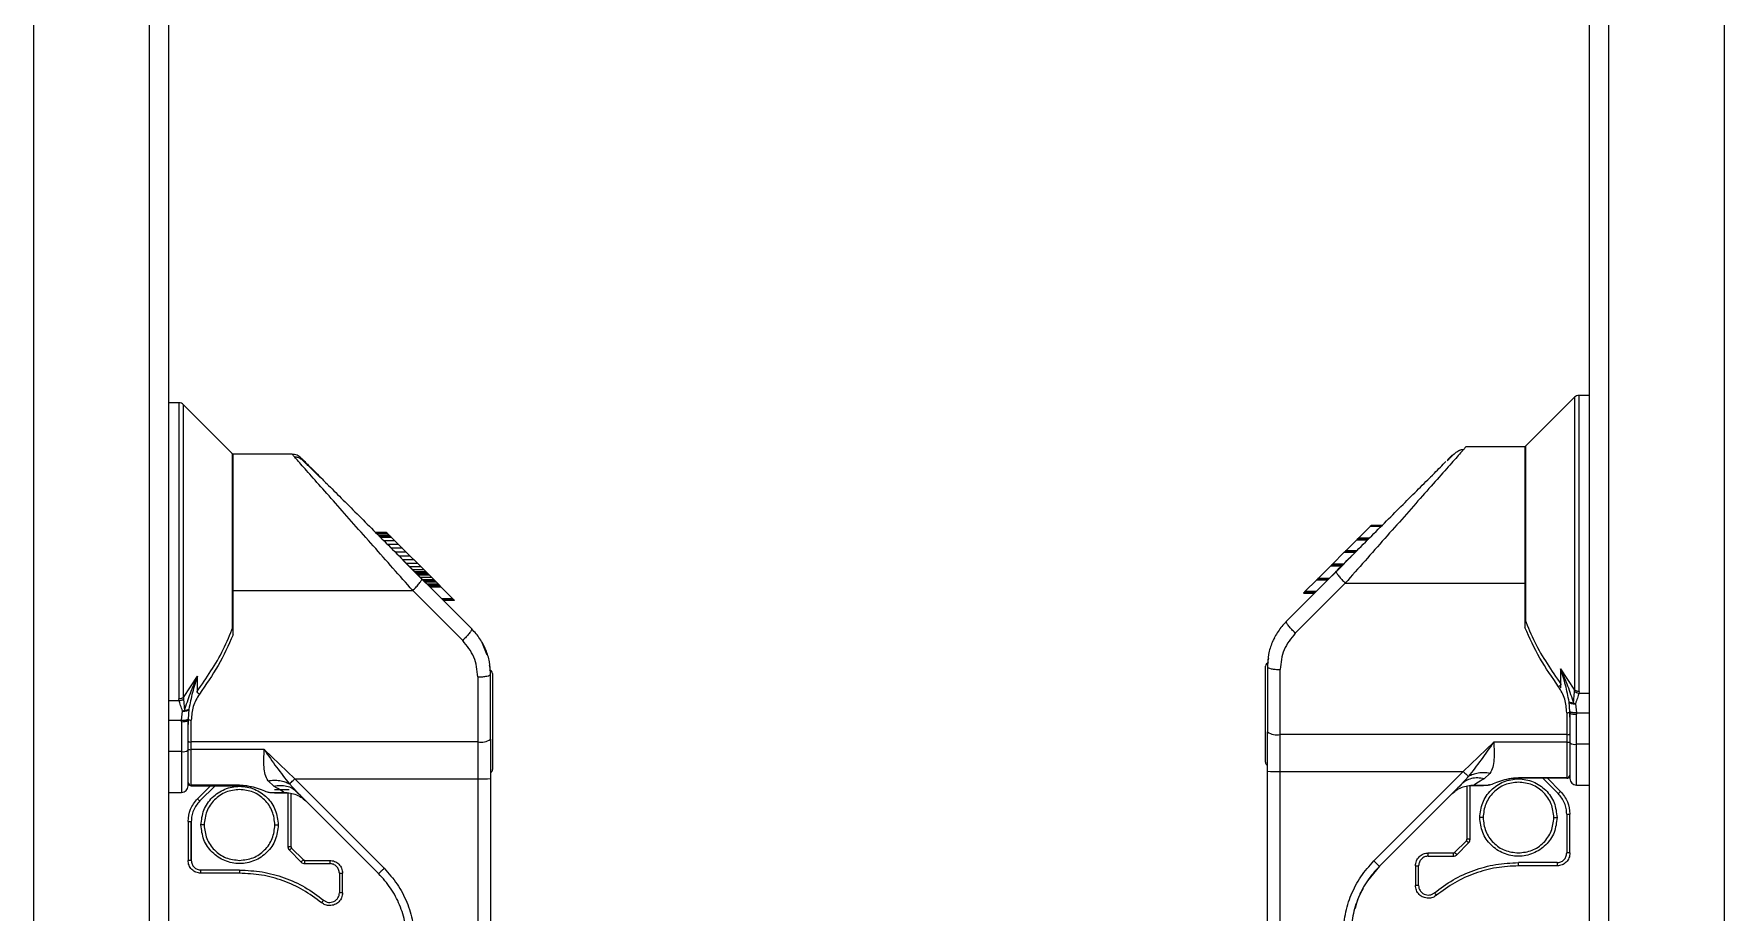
# Model space of a CAD drawing. Header units: inches. Extents: x 0 to 137, y 0 to 88.
# Drawn here: x 89.47 to 99.81, y 61.28 to 66.65 of the extents above; entities that cross this region are included whole.
import ezdxf

# ---------------------------------------------------------------- set-up
doc = ezdxf.new("R2010")
doc.units = ezdxf.units.IN
doc.header["$MEASUREMENT"] = 0

msp = doc.modelspace()

# ---------------------------------------------------------------- linework, layer by layer
at = {"color": 7, "linetype": 'Continuous', "lineweight": 25}
for p, q in [((99.09731, 81.18259), (99.09731, 45.68259)), ((98.98031, 81.06559), (98.98031, 45.79959)), ((99.80531, 81.09259), (99.80531, 45.77259)), ((90.29348, 45.7545), (90.29348, 81.0205)), ((90.17648, 50.4825), (90.17648, 76.2925)), ((89.46848, 51.479), (89.46848, 75.296)), ((98.89004, 64.42499), (98.59238, 64.12733)), ((98.98031, 64.43653), (98.91788, 64.43653)), ((98.91788, 62.62632), (98.91788, 64.43653)), ((90.35591, 64.39144), (90.29348, 64.39144)), ((90.35591, 64.39144), (90.35591, 62.58123)), ((90.68142, 64.08224), (90.38375, 64.37991)), ((98.58661, 64.12156), (98.22553, 64.12156)), ((98.58661, 64.12156), (98.58661, 63.0172)), ((90.68142, 64.08224), (90.68142, 63.00473)), ((91.04827, 64.07648), (90.68718, 64.07648)), ((90.68718, 62.97212), (90.68718, 64.07648)), ((91.62525, 63.59892), (91.55844, 63.59892)), ((91.63258, 63.59159), (91.56577, 63.59159)), ((91.64233, 63.58185), (91.57551, 63.58185)), ((91.64885, 63.57532), (91.58204, 63.57532)), ((91.62525, 63.59892), (91.9505, 63.27367)), ((97.64203, 63.63749), (97.56629, 63.56175)), ((97.64203, 63.63749), (97.70884, 63.63749)), ((97.64498, 63.64045), (97.7118, 63.64045)), ((97.71332, 63.64197), (97.64651, 63.64197)), ((97.64667, 63.64214), (97.64855, 63.64401)), ((97.64667, 63.64214), (97.71348, 63.64214)), ((97.64707, 63.64253), (97.71388, 63.64253)), ((97.64855, 63.64401), (97.71536, 63.64401)), ((91.65683, 63.56734), (91.59002, 63.56734)), ((91.67647, 63.5477), (91.60966, 63.5477)), ((91.69901, 63.52516), (91.6322, 63.52516)), ((91.72238, 63.5018), (91.65556, 63.5018)), ((91.74604, 63.47813), (91.67923, 63.47813)), ((97.48228, 63.47775), (97.40917, 63.40463)), ((97.5457, 63.47435), (97.43182, 63.3595)), ((97.48228, 63.47775), (97.5491, 63.47775)), ((97.48366, 63.47913), (97.48263, 63.47809)), ((97.48263, 63.47809), (97.54944, 63.47809)), ((97.55358, 63.48223), (97.48677, 63.48223)), ((97.55868, 63.55415), (97.49125, 63.48671)), ((97.55806, 63.48671), (97.49125, 63.48671)), ((97.54752, 63.47219), (97.5457, 63.47435)), ((97.55868, 63.55415), (97.6255, 63.55415)), ((97.56316, 63.55863), (97.62998, 63.55863)), ((97.63446, 63.56311), (97.56764, 63.56311)), ((91.76994, 63.45423), (91.70313, 63.45423)), ((91.72628, 63.4271), (91.7281, 63.42926)), ((91.83949, 63.31478), (91.72628, 63.4271)), ((91.79345, 63.43072), (91.72664, 63.43072)), ((91.84197, 63.31441), (91.7281, 63.42926)), ((91.8157, 63.40847), (91.74888, 63.40847)), ((91.83587, 63.3883), (91.76906, 63.3883)), ((91.8532, 63.37097), (91.78639, 63.37097)), ((97.4002, 63.39567), (97.32266, 63.31813)), ((97.4002, 63.39567), (97.46702, 63.39567)), ((97.40287, 63.39834), (97.46968, 63.39834)), ((97.40468, 63.40015), (97.4715, 63.40015)), ((97.47598, 63.40463), (97.40917, 63.40463)), ((97.53728, 63.4641), (97.43188, 63.35846)), ((91.86632, 63.35785), (91.79951, 63.35785)), ((91.87049, 63.35368), (91.80368, 63.35368)), ((91.8725, 63.35167), (91.80569, 63.35167)), ((91.87297, 63.3512), (91.80616, 63.3512)), ((91.8737, 63.35047), (91.80689, 63.35047)), ((91.87609, 63.34808), (91.80928, 63.34808)), ((91.88067, 63.3435), (91.81385, 63.3435)), ((91.88662, 63.33755), (91.81981, 63.33755)), ((91.90016, 63.32402), (91.83334, 63.32402)), ((91.83928, 63.31456), (91.84179, 63.31508)), ((91.86618, 63.28816), (91.83949, 63.31478)), ((91.84179, 63.31508), (91.84197, 63.31441)), ((91.8689, 63.28724), (91.84197, 63.31441)), ((91.91532, 63.30885), (91.84851, 63.30885)), ((91.85024, 63.30712), (92.13514, 63.02222)), ((91.92286, 63.30131), (91.85605, 63.30131)), ((91.92976, 63.29442), (91.86294, 63.29442)), ((91.8689, 63.28724), (91.8686, 63.28815)), ((92.14698, 63.00977), (91.8686, 63.28815)), ((91.8689, 63.28724), (92.14728, 63.00885)), ((91.94181, 63.28236), (91.875, 63.28236)), ((91.9471, 63.27707), (91.88028, 63.27707)), ((91.9505, 63.27367), (91.88369, 63.27367)), ((91.95168, 63.2725), (91.88486, 63.2725)), ((91.95197, 63.2722), (91.88516, 63.2722)), ((91.95252, 63.27165), (91.88571, 63.27165)), ((91.89019, 63.26717), (91.957, 63.26717)), ((92.03275, 63.19142), (91.957, 63.26717)), ((97.12651, 63.05394), (97.40489, 63.33233)), ((97.4052, 63.33324), (97.12682, 63.05486)), ((97.13865, 63.06731), (97.40599, 63.33464)), ((97.48811, 63.28899), (97.1828, 62.98369)), ((97.3137, 63.30917), (97.24159, 63.23705)), ((97.3137, 63.30917), (97.38052, 63.30917)), ((97.3165, 63.31197), (97.38331, 63.31197)), ((97.385, 63.31365), (97.31818, 63.31365)), ((97.38948, 63.31813), (97.32266, 63.31813)), ((97.43182, 63.3595), (97.40489, 63.33233)), ((97.4052, 63.33324), (97.40489, 63.33233)), ((97.4343, 63.35987), (97.40761, 63.33324)), ((97.48811, 63.28899), (98.58661, 63.28899)), ((90.68718, 63.2439), (91.78569, 63.24391)), ((92.09099, 62.9386), (91.78569, 63.24391)), ((92.03186, 63.19231), (91.96505, 63.19231)), ((92.03275, 63.19142), (91.96594, 63.19142)), ((91.96988, 63.18748), (92.03669, 63.18748)), ((92.03836, 63.18581), (91.97154, 63.18581)), ((92.04087, 63.1833), (91.97406, 63.1833)), ((92.03701, 63.18716), (92.04087, 63.1833)), ((97.23292, 63.22839), (97.23681, 63.23227)), ((97.23292, 63.22839), (97.29973, 63.22839)), ((97.23605, 63.23151), (97.30286, 63.23151)), ((97.23711, 63.23257), (97.30392, 63.23257)), ((97.3084, 63.23705), (97.24159, 63.23705)), ((97.12651, 63.05394), (97.12682, 63.05486)), ((92.14698, 63.00977), (92.14729, 63.00886)), ((92.20986, 62.92198), (92.23786, 62.85013)), ((92.26011, 62.77057), (92.25581, 62.78593)), ((97, 62.19478), (97, 62.7814)), ((97.01181, 62.77739), (97.01181, 62.40193)), ((97.01798, 62.83101), (97.01369, 62.81565)), ((97.09055, 58.67303), (97.09055, 62.76098)), ((98.80455, 62.76444), (98.89004, 62.63558)), ((90.38375, 62.59049), (90.46925, 62.71935)), ((92.18324, 62.71589), (92.18324, 58.62794)), ((92.26198, 62.35685), (92.26198, 62.7323)), ((92.2738, 62.73631), (92.2738, 62.1497)), ((90.35701, 62.57025), (90.29348, 62.57025)), ((90.35701, 62.57025), (90.35591, 62.58123)), ((90.38375, 62.59049), (90.38307, 62.58035)), ((90.38307, 62.58035), (90.39046, 62.51083)), ((98.86211, 62.50324), (98.8569, 62.5637)), ((98.88334, 62.55592), (98.89073, 62.62543)), ((98.89521, 62.55217), (98.88334, 62.55592)), ((98.89073, 62.62544), (98.89004, 62.63558)), ((98.89521, 62.55217), (98.90146, 62.49612)), ((98.91788, 62.62632), (98.91678, 62.61533)), ((98.98031, 62.61533), (98.91678, 62.61533)), ((90.29348, 62.45103), (90.37233, 62.45103)), ((90.37222, 62.44194), (90.37233, 62.45103)), ((90.37222, 62.44194), (90.37222, 62.00955)), ((90.37233, 62.45103), (90.37859, 62.50708)), ((90.39046, 62.51083), (90.37859, 62.50708)), ((90.41159, 62.04892), (90.41159, 62.45582)), ((90.4169, 62.51861), (90.41168, 62.45815)), ((90.43128, 62.0509), (90.43128, 62.45172)), ((98.84252, 62.49681), (98.84252, 62.09599)), ((98.8622, 62.50091), (98.8622, 62.09401)), ((98.90146, 62.49612), (98.98031, 62.49612)), ((98.90146, 62.49612), (98.90157, 62.48703)), ((98.90157, 62.05464), (98.90157, 62.48703)), ((92.26197, 62.33461), (92.26198, 62.35685)), ((97.01181, 62.40193), (97.01182, 62.3797)), ((98.84252, 62.36302), (97.09055, 62.36302)), ((90.37222, 62.25886), (90.29348, 62.25886)), ((92.18324, 62.31793), (90.43128, 62.31793)), ((90.87796, 62.2713), (90.43128, 62.2713)), ((90.87796, 62.2713), (91.06404, 62.09238)), ((98.20976, 62.13747), (98.39583, 62.31639)), ((98.84252, 62.31639), (98.39583, 62.31639)), ((98.98031, 62.30395), (98.90157, 62.30395)), ((97.01181, 58.6744), (97.01181, 62.13884)), ((97.09055, 62.13747), (98.20976, 62.13747)), ((97.66318, 61.59089), (98.20976, 62.13747)), ((98.37248, 62.12627), (98.33724, 62.09327)), ((90.72655, 62.05366), (90.43128, 62.05366)), ((90.43128, 62.0509), (90.72655, 62.0509)), ((90.46925, 61.97111), (90.54903, 62.0509)), ((90.57721, 62.0509), (90.48351, 61.9572)), ((90.93656, 62.04818), (90.90131, 62.08118)), ((90.9401, 62.02737), (91.0297, 62.02737)), ((91.03254, 62.06144), (91.07575, 62.01468)), ((91.06404, 62.09238), (92.18324, 62.09238)), ((91.06404, 62.09238), (91.61061, 61.54581)), ((92.26198, 62.09375), (92.26198, 58.62932)), ((98.19804, 62.05976), (97.69659, 61.55831)), ((98.19804, 62.05976), (98.24125, 62.10653)), ((98.23228, 62.04971), (98.23228, 61.72302)), ((98.25162, 61.72302), (98.25162, 62.05278)), ((98.25162, 62.05278), (98.33335, 62.05278)), ((98.27445, 62.05464), (98.36219, 62.05464)), ((98.33335, 62.05278), (98.34269, 62.05464)), ((98.84252, 62.09874), (98.54724, 62.09874)), ((98.84252, 62.09599), (98.54724, 62.09599)), ((98.79029, 62.00228), (98.69658, 62.09599)), ((98.72476, 62.09599), (98.80455, 62.0162)), ((98.90157, 62.05464), (98.98031, 62.05464)), ((90.29348, 62.00955), (90.37222, 62.00955)), ((90.91161, 62.00955), (90.99934, 62.00955)), ((90.93111, 62.00955), (90.94045, 62.00769)), ((90.94045, 62.00769), (91.02217, 62.00769)), ((91.02217, 62.00769), (91.02217, 61.67793)), ((91.04151, 61.67793), (91.04151, 62.00462)), ((91.5772, 61.51322), (91.07575, 62.01468)), ((90.41159, 61.83192), (90.41159, 61.5943)), ((90.43128, 61.83192), (90.43162, 61.83192)), ((90.43128, 61.83192), (90.43128, 61.5943)), ((90.43162, 61.5943), (90.43162, 61.83192)), ((98.84218, 61.87701), (98.84218, 61.63939)), ((98.84218, 61.87701), (98.84252, 61.87701)), ((98.8622, 61.63939), (98.86221, 61.87701)), ((98.157, 61.64285), (98.22882, 61.71467)), ((91.10322, 61.58384), (91.0314, 61.65566)), ((91.04497, 61.66958), (91.11679, 61.59776)), ((97.99572, 61.6197), (98.14831, 61.6197)), ((97.99606, 61.63939), (98.14865, 61.63939)), ((98.2424, 61.70075), (98.17058, 61.62893)), ((98.84252, 61.63939), (98.84218, 61.63939)), ((90.43162, 61.5943), (90.43128, 61.5943)), ((90.72655, 61.51556), (90.49033, 61.51556)), ((90.72689, 61.53525), (90.49067, 61.53525)), ((91.12514, 61.5943), (91.27773, 61.5943)), ((91.12549, 61.57462), (91.27808, 61.57462)), ((91.33713, 61.51556), (91.33713, 61.39629)), ((91.35647, 61.39629), (91.35647, 61.51556)), ((97.69659, 61.55831), (97.62315, 61.46882)), ((97.91732, 61.56065), (97.91732, 61.44138)), ((97.93666, 61.44138), (97.93666, 61.56065)), ((98.78312, 61.58033), (98.5469, 61.58034)), ((98.78346, 61.56065), (98.54724, 61.56065))]:
    msp.add_line(p, q, dxfattribs=at)
at = {"color": 7, "linetype": 'Continuous', "lineweight": 25, "flags": 128}
for points in [[(98.89004, 64.42499), (98.89004, 64.41795), (98.89004, 64.39692), (98.89004, 64.36221), (98.89004, 64.3143), (98.89004, 64.25388), (98.89004, 64.1818), (98.89004, 64.09909), (98.89004, 64.00692), (98.89004, 63.9066), (98.89004, 63.79955), (98.89004, 63.68729), (98.89004, 63.57141), (98.89004, 63.45357), (98.89004, 63.33543), (98.89004, 63.21867), (98.89004, 63.10494), (98.89004, 62.99586), (98.89004, 62.89299), (98.89004, 62.79777), (98.89004, 62.71156), (98.89004, 62.63558)], [(90.38375, 62.59049), (90.38375, 62.66647), (90.38375, 62.75268), (90.38375, 62.8479), (90.38375, 62.95078), (90.38375, 63.05985), (90.38375, 63.17358), (90.38375, 63.29034), (90.38375, 63.40848), (90.38375, 63.52633), (90.38375, 63.6422), (90.38375, 63.75446), (90.38375, 63.86151), (90.38375, 63.96183), (90.38375, 64.054), (90.38375, 64.13671), (90.38375, 64.20879), (90.38375, 64.26921), (90.38375, 64.31712), (90.38375, 64.35184), (90.38375, 64.37286), (90.38375, 64.37991)], [(98.59238, 63.04946), (98.59238, 63.12759), (98.59238, 63.22076), (98.59238, 63.31836), (98.59238, 63.41834), (98.59238, 63.51862), (98.59238, 63.61711), (98.59238, 63.71174), (98.59238, 63.80053), (98.59238, 63.88165), (98.59238, 63.95338), (98.59238, 64.01423), (98.59238, 64.06292), (98.59238, 64.09845), (98.59238, 64.12007), (98.59238, 64.12733)], [(98.80455, 62.76445), (98.80455, 62.72361), (98.80455, 62.68617), (98.80455, 62.67025)], [(90.46925, 62.62424), (90.46925, 62.64108), (90.46925, 62.67852), (90.46925, 62.71936)], [(98.80686, 62.64981), (98.80686, 62.65246), (98.80686, 62.65513), (98.80686, 62.65783), (98.80686, 62.66056), (98.80686, 62.6633), (98.80686, 62.66607), (98.80686, 62.66887), (98.80685, 62.67169)], [(90.41159, 62.45049), (90.41159, 62.43975), (90.41159, 62.42526)], [(98.86221, 62.47035), (98.86221, 62.48484), (98.8622, 62.49513)], [(98.86221, 62.47035), (98.86221, 62.46301), (98.86221, 62.45536), (98.86221, 62.44743), (98.86221, 62.43922), (98.86221, 62.43076), (98.8622, 62.4272)], [(90.41159, 62.38211), (90.41159, 62.38567), (90.41159, 62.39413), (90.41159, 62.40234), (90.41159, 62.41027), (90.41159, 62.41792), (90.41159, 62.42526)], [(92.26198, 62.33464), (92.26198, 62.30488), (92.26198, 62.27499), (92.26198, 62.24498), (92.26198, 62.21487), (92.26198, 62.18467), (92.26198, 62.15441), (92.26198, 62.1241), (92.26198, 62.09375)], [(97.01181, 62.13884), (97.01181, 62.16917), (97.01181, 62.19946), (97.01181, 62.2297), (97.01181, 62.25988), (97.01181, 62.28998), (97.01181, 62.31998), (97.01181, 62.34985), (97.01181, 62.37973)]]:
    msp.add_lwpolyline(points, dxfattribs=at)
at = {"color": 7, "linetype": 'Continuous', "lineweight": 25}
for centre, radius, start, end in [((98.91788, 64.39716), 0.03937, 90, 135), ((90.35591, 64.35207), 0.03937, 45, 90), ((98.6063, 64.11341), 0.01969, 135, 180), ((90.6675, 64.06832), 0.01969, 0, 45), ((92.25411, 62.73631), 0.01969, 0, 90), ((97.01969, 62.7814), 0.01969, 90, 180), ((92.20205, 62.42318), 0.10692, 259.870902, 304.095367), ((97.0714, 62.4666), 0.10534, 235.556698, 280.477034), ((98.84723, 62.38971), 0.0271, 259.997056, 303.548827), ((90.38164, 62.31224), 0.0542, 259.997056, 303.548827), ((90.42657, 62.34462), 0.0271, 236.451173, 280.002944), ((90.42649, 62.30292), 0.03198, 242.225737, 278.596482), ((98.8473, 62.34801), 0.03198, 261.403518, 297.774263), ((98.89216, 62.35733), 0.0542, 236.451173, 280.002944), ((92.25411, 62.1497), 0.01969, 293.835742, 360), ((97.01969, 62.19478), 0.01969, 180, 246.164258), ((97.07087, 63.26643), 1.12913, 267.001674, 270.998631), ((90.37222, 62.04892), 0.03937, 270, 360), ((90.43128, 62.07058), 0.01969, 180, 270), ((90.42999, 62.07208), 0.01846, 184.630812, 273.981154), ((92.20292, 63.22134), 1.12913, 269.001369, 272.998326), ((98.84252, 62.11567), 0.01969, 270, 360), ((98.8438, 62.11716), 0.01846, 266.018846, 355.369188), ((98.90157, 62.09401), 0.03937, 180, 270), ((90.1932, 61.67398), 0.40558, 44.290555, 47.106279), ((99.0806, 61.71907), 0.40558, 132.893721, 135.709445)]:
    msp.add_arc(centre, radius, start, end, dxfattribs=at)
for points, knots in [([(98.20938, 64.10334), (98.20785, 64.10162), (98.20142, 64.09438), (98.18039, 64.0706), (98.13678, 64.02138), (98.0645, 63.93977), (97.96184, 63.82385), (97.84884, 63.69628), (97.73017, 63.56228), (97.60868, 63.42513), (97.5283, 63.33437), (97.48811, 63.28899)], [0, 0, 0, 0, 0.02178146, 0.09171553, 0.16165367, 0.30122814, 0.44089452, 0.58062788, 0.72039956, 0.860194, 1, 1, 1, 1]), ([(98.21047, 64.10457), (98.20808, 64.10457), (98.20324, 64.10458), (98.19586, 64.10316), (98.18885, 64.10091), (98.17435, 64.09433), (98.15578, 64.0799), (98.13648, 64.06183), (98.11844, 64.04408), (98.11055, 64.03632)], [0, 0, 0, 0, 0.03738514, 0.07550899, 0.11758158, 0.16597707, 0.39105324, 0.73356425, 1, 1, 1, 1]), ([(98.22553, 64.12156), (98.22477, 64.1207), (98.22349, 64.11925), (98.21347, 64.10795), (98.20938, 64.10334)], [0, 0, 0, 0, 0.59225648, 1, 1, 1, 1]), ([(91.10395, 64.05341), (91.10013, 64.05682), (91.09243, 64.0637), (91.07857, 64.0709), (91.06368, 64.07561), (91.05337, 64.07619), (91.04827, 64.07648)], [0, 0, 0, 0, 0.24757419, 0.4999991, 0.75242448, 1, 1, 1, 1]), ([(91.78569, 63.2439), (91.7455, 63.28928), (91.66511, 63.38004), (91.54363, 63.5172), (91.42492, 63.65122), (91.31194, 63.77879), (91.20914, 63.89485), (91.13722, 63.97605), (91.09291, 64.02608), (91.06784, 64.05438), (91.0514, 64.07295), (91.04931, 64.0753), (91.04827, 64.07648)], [0, 0, 0, 0, 0.12504247, 0.25008567, 0.37511752, 0.50012179, 0.62507214, 0.74992417, 0.81245651, 0.8749792, 0.93749255, 1, 1, 1, 1]), ([(91.22676, 63.92816), (91.21145, 63.94339), (91.17609, 63.97857), (91.14148, 64.01237), (91.11986, 64.0337), (91.10686, 64.04475), (91.09452, 64.05226), (91.08505, 64.05643), (91.07429, 64.05935), (91.067, 64.05943), (91.06332, 64.05948)], [0, 0, 0, 0, 0.26170847, 0.60453379, 0.74764965, 0.85557491, 0.89727327, 0.93319702, 0.96624681, 1, 1, 1, 1]), ([(91.10394, 64.05341), (91.1075, 64.04986), (91.1146, 64.04275), (91.16683, 63.99053), (91.2383, 63.91906), (91.32453, 63.83283), (91.41941, 63.73795), (91.51979, 63.63757), (91.6233, 63.53406), (91.69316, 63.46419), (91.7281, 63.42926)], [0, 0, 0, 0, 0.12466386, 0.24947375, 0.37443039, 0.49948059, 0.62458192, 0.74971029, 0.87485195, 1, 1, 1, 1]), ([(97.5457, 63.47435), (97.58063, 63.50928), (97.6505, 63.57915), (97.75399, 63.68264), (97.85445, 63.7831), (97.94904, 63.87769), (98.03635, 63.965), (98.08132, 64.00997), (98.10379, 64.03244)], [0, 0, 0, 0, 0.16674707, 0.33348558, 0.50020633, 0.66689124, 0.833508, 1, 1, 1, 1]), ([(98.11354, 64.04219), (98.11781, 64.04646), (98.13829, 64.06694), (98.14037, 64.06902), (98.14201, 64.07066)], [0, 0, 0, 0, 0.20889249, 1, 1, 1, 1]), ([(91.25146, 63.90164), (91.25386, 63.90051), (91.2586, 63.89826), (91.26247, 63.89472), (91.26439, 63.89297)], [0, 0, 0, 0, 0.504965052, 1, 1, 1, 1]), ([(98.00941, 63.93806), (98.01132, 63.93981), (98.0152, 63.94335), (98.01994, 63.9456), (98.02233, 63.94673)], [0, 0, 0, 0, 0.495034948, 1, 1, 1, 1]), ([(97.64203, 63.63749), (97.6426, 63.63806), (97.64365, 63.63912), (97.64502, 63.64049), (97.646, 63.64146), (97.64645, 63.64192), (97.64649, 63.64195), (97.64651, 63.64197)], [0, 0, 0, 0, 0.27983023, 0.51894276, 0.74281367, 0.860342, 1, 1, 1, 1]), ([(97.48228, 63.47775), (97.48285, 63.47832), (97.48391, 63.47937), (97.48528, 63.48075), (97.48626, 63.48172), (97.48671, 63.48218), (97.48675, 63.48221), (97.48677, 63.48223)], [0, 0, 0, 0, 0.27983023, 0.51894276, 0.74281367, 0.860342, 1, 1, 1, 1]), ([(97.49125, 63.48671), (97.49068, 63.48614), (97.48962, 63.48508), (97.48825, 63.48371), (97.48727, 63.48274), (97.48682, 63.48228), (97.48678, 63.48225), (97.48677, 63.48223)], [0, 0, 0, 0, 0.27983023, 0.51894276, 0.74281367, 0.860342, 1, 1, 1, 1]), ([(97.56316, 63.55863), (97.56314, 63.55861), (97.56311, 63.55857), (97.56266, 63.55812), (97.56168, 63.55715), (97.56031, 63.55577), (97.55925, 63.55472), (97.55868, 63.55415)], [0, 0, 0, 0, 0.139658, 0.25718633, 0.48105724, 0.72016977, 1, 1, 1, 1]), ([(97.56316, 63.55863), (97.56318, 63.55865), (97.56322, 63.55868), (97.56367, 63.55914), (97.56465, 63.56011), (97.56602, 63.56148), (97.56707, 63.56254), (97.56764, 63.56311)], [0, 0, 0, 0, 0.139658002, 0.257186327, 0.481057236, 0.720169767, 1, 1, 1, 1]), ([(97.40468, 63.40015), (97.40467, 63.40013), (97.40463, 63.4001), (97.40418, 63.39964), (97.4032, 63.39867), (97.40183, 63.39729), (97.40077, 63.39624), (97.4002, 63.39567)], [0, 0, 0, 0, 0.139658, 0.25718633, 0.48105724, 0.72016977, 1, 1, 1, 1]), ([(97.40468, 63.40015), (97.4047, 63.40017), (97.40474, 63.4002), (97.40519, 63.40066), (97.40617, 63.40163), (97.40754, 63.403), (97.4086, 63.40406), (97.40917, 63.40463)], [0, 0, 0, 0, 0.139658, 0.25718633, 0.48105724, 0.72016977, 1, 1, 1, 1]), ([(97.42843, 63.35708), (97.45962, 63.38827), (97.49473, 63.42338), (97.52984, 63.4585), (97.53377, 63.46242)], [0, 0, 0, 0, 0.88829385, 1, 1, 1, 1]), ([(91.95252, 63.27165), (91.95255, 63.27162), (91.9526, 63.27157), (91.95298, 63.27119), (91.95349, 63.27068), (91.95431, 63.26986), (91.9555, 63.26868), (91.9565, 63.26767), (91.957, 63.26717)], [0, 0, 0, 0, 0.124881157, 0.249954299, 0.375078794, 0.500255851, 0.749980842, 1, 1, 1, 1]), ([(97.3137, 63.30917), (97.31427, 63.30974), (97.31533, 63.31079), (97.3167, 63.31217), (97.31768, 63.31314), (97.31813, 63.3136), (97.31817, 63.31363), (97.31818, 63.31365)], [0, 0, 0, 0, 0.279830233, 0.518942764, 0.742813673, 0.860341998, 1, 1, 1, 1]), ([(97.32266, 63.31813), (97.3221, 63.31756), (97.32104, 63.3165), (97.31967, 63.31513), (97.31869, 63.31416), (97.31824, 63.3137), (97.3182, 63.31367), (97.31818, 63.31365)], [0, 0, 0, 0, 0.27983023, 0.51894276, 0.74281367, 0.860342, 1, 1, 1, 1]), ([(97.43459, 63.35966), (97.43427, 63.35983), (97.43227, 63.3609), (97.43203, 63.36014), (97.43182, 63.3595)], [0, 0, 0, 0, 0.16157707, 1, 1, 1, 1]), ([(92.03186, 63.19231), (92.03247, 63.1917), (92.03361, 63.19056), (92.03509, 63.18908), (92.03614, 63.18803), (92.03663, 63.18754), (92.03667, 63.1875), (92.03669, 63.18748)], [0, 0, 0, 0, 0.27983023, 0.51894276, 0.74281367, 0.860342, 1, 1, 1, 1]), ([(97.23711, 63.23257), (97.23712, 63.23259), (97.23716, 63.23262), (97.23761, 63.23308), (97.23859, 63.23405), (97.23996, 63.23543), (97.24102, 63.23648), (97.24159, 63.23705)], [0, 0, 0, 0, 0.139658, 0.25718633, 0.48105724, 0.72016977, 1, 1, 1, 1]), ([(98.58661, 63.06641), (98.60553, 63.0198), (98.64338, 62.92655), (98.72066, 62.79611), (98.77812, 62.71316), (98.80685, 62.67169)], [0, 0, 0, 0, 0.33321615, 0.66660893, 1, 1, 1, 1]), ([(90.46694, 62.6266), (90.49567, 62.66807), (90.55312, 62.75103), (90.63042, 62.88146), (90.66826, 62.97471), (90.68718, 63.02132)], [0, 0, 0, 0, 0.33339363, 0.6667847, 1, 1, 1, 1]), ([(90.68718, 62.97212), (90.65825, 62.90897), (90.60036, 62.78263), (90.5207, 62.66819), (90.48086, 62.61095)], [0, 0, 0, 0, 0.49983024, 1, 1, 1, 1]), ([(92.26198, 62.7323), (92.26055, 62.75784), (92.25767, 62.80883), (92.23438, 62.88228), (92.19891, 62.95101), (92.16452, 62.98954), (92.14729, 63.00886)], [0, 0, 0, 0, 0.25030398, 0.49963445, 0.74916413, 1, 1, 1, 1]), ([(97.12651, 63.05394), (97.10927, 63.03463), (97.07488, 62.9961), (97.03942, 62.92737), (97.01612, 62.85391), (97.01325, 62.80293), (97.01181, 62.77739)], [0, 0, 0, 0, 0.25082903, 0.5003619, 0.74972882, 1, 1, 1, 1]), ([(97.05566, 62.95323), (97.05344, 62.95075), (97.04981, 62.9467), (97.04872, 62.94145), (97.04829, 62.93942)], [0, 0, 0, 0, 0.61191385, 1, 1, 1, 1]), ([(97.1828, 62.98369), (97.15629, 62.95099), (97.10325, 62.88558), (97.09478, 62.80251), (97.09055, 62.76098)], [0, 0, 0, 0, 0.49995129, 1, 1, 1, 1]), ([(98.79294, 62.65603), (98.75309, 62.71327), (98.67343, 62.82772), (98.61555, 62.95406), (98.58661, 63.0172)], [0, 0, 0, 0, 0.50016976, 1, 1, 1, 1]), ([(92.18324, 62.71589), (92.17901, 62.75742), (92.17055, 62.84049), (92.11751, 62.9059), (92.09099, 62.9386)], [0, 0, 0, 0, 0.50004873, 1, 1, 1, 1]), ([(92.2255, 62.89433), (92.22508, 62.89636), (92.22398, 62.90161), (92.22035, 62.90566), (92.21813, 62.90814)], [0, 0, 0, 0, 0.38809237, 1, 1, 1, 1]), ([(98.8569, 62.5637), (98.85021, 62.59799), (98.83682, 62.66658), (98.81531, 62.73182), (98.80455, 62.76444)], [0, 0, 0, 0, 0.49990185, 1, 1, 1, 1]), ([(98.80455, 62.76444), (98.8196, 62.73025), (98.8494, 62.66254), (98.8721, 62.59122), (98.88334, 62.55592)], [0, 0, 0, 0, 0.50497572, 1, 1, 1, 1]), ([(90.39045, 62.51083), (90.40169, 62.54614), (90.42439, 62.61745), (90.4542, 62.68516), (90.46925, 62.71935)], [0, 0, 0, 0, 0.49502428, 1, 1, 1, 1]), ([(90.46925, 62.71935), (90.45849, 62.68673), (90.43698, 62.62149), (90.42359, 62.5529), (90.4169, 62.51861)], [0, 0, 0, 0, 0.5000981, 1, 1, 1, 1]), ([(98.79294, 62.65603), (98.79495, 62.65746), (98.79811, 62.65969), (98.80196, 62.66283), (98.8047, 62.66527), (98.80692, 62.66752), (98.80843, 62.66939), (98.80919, 62.6708), (98.80905, 62.6713), (98.80898, 62.67154)], [0, 0, 0, 0, 0.22070327, 0.34438277, 0.474891, 0.60899886, 0.74340302, 0.87482777, 1, 1, 1, 1]), ([(98.84252, 62.49681), (98.84036, 62.52517), (98.83604, 62.58189), (98.8073, 62.63132), (98.79294, 62.65603)], [0, 0, 0, 0, 0.5001415, 1, 1, 1, 1]), ([(98.80898, 62.67154), (98.80878, 62.67169), (98.80838, 62.67198), (98.80735, 62.67178), (98.80685, 62.67169)], [0, 0, 0, 0, 0.52205939, 1, 1, 1, 1]), ([(90.35701, 62.57025), (90.36182, 62.57098), (90.37142, 62.57244), (90.37918, 62.57771), (90.38307, 62.58035)], [0, 0, 0, 0, 0.49999988, 1, 1, 1, 1]), ([(90.37859, 62.50708), (90.37413, 62.519), (90.36523, 62.54284), (90.35975, 62.56111), (90.35701, 62.57025)], [0, 0, 0, 0, 0.50011064, 1, 1, 1, 1]), ([(90.48086, 62.61095), (90.46649, 62.58623), (90.43775, 62.5368), (90.43344, 62.48008), (90.43128, 62.45172)], [0, 0, 0, 0, 0.49985915, 1, 1, 1, 1]), ([(90.46481, 62.62645), (90.46475, 62.62621), (90.46461, 62.62571), (90.46537, 62.6243), (90.46687, 62.62243), (90.4691, 62.62018), (90.47184, 62.61775), (90.47569, 62.6146), (90.47884, 62.61237), (90.48086, 62.61095)], [0, 0, 0, 0, 0.12517216, 0.25659692, 0.39100111, 0.52510897, 0.65561721, 0.77929675, 1, 1, 1, 1]), ([(90.46694, 62.6266), (90.46644, 62.62669), (90.46541, 62.62689), (90.46502, 62.6266), (90.46481, 62.62645)], [0, 0, 0, 0, 0.47796211, 1, 1, 1, 1]), ([(98.88334, 62.55592), (98.88008, 62.55598), (98.87356, 62.55611), (98.86565, 62.55768), (98.85959, 62.5603), (98.8578, 62.56256), (98.8569, 62.5637)], [0, 0, 0, 0, 0.25023934, 0.50030934, 0.75008479, 1, 1, 1, 1]), ([(98.8569, 62.5637), (98.85822, 62.56171), (98.86086, 62.55773), (98.87001, 62.55365), (98.88179, 62.55141), (98.89073, 62.55191), (98.89521, 62.55217)], [0, 0, 0, 0, 0.24976314, 0.49967362, 0.74975055, 1, 1, 1, 1]), ([(98.91678, 62.61533), (98.91404, 62.6062), (98.90857, 62.58793), (98.89966, 62.56409), (98.89521, 62.55217)], [0, 0, 0, 0, 0.49988357, 1, 1, 1, 1]), ([(90.37233, 62.45103), (90.37723, 62.45102), (90.38475, 62.45101), (90.39383, 62.45179), (90.40009, 62.45268), (90.40517, 62.45385), (90.41014, 62.4556), (90.41108, 62.45715), (90.41168, 62.45815)], [0, 0, 0, 0, 0.239719248, 0.368528385, 0.499998423, 0.63146869, 0.760278489, 1, 1, 1, 1]), ([(90.37859, 62.50708), (90.38306, 62.50683), (90.39201, 62.50632), (90.40378, 62.50856), (90.41293, 62.51264), (90.41558, 62.51662), (90.4169, 62.51861)], [0, 0, 0, 0, 0.25024945, 0.50032638, 0.75023686, 1, 1, 1, 1]), ([(90.4169, 62.51861), (90.416, 62.51747), (90.4142, 62.51521), (90.40815, 62.51259), (90.40023, 62.51102), (90.39372, 62.51089), (90.39046, 62.51083)], [0, 0, 0, 0, 0.24991686, 0.49969172, 0.74976129, 1, 1, 1, 1]), ([(98.90146, 62.49612), (98.89657, 62.49611), (98.88904, 62.4961), (98.87997, 62.49688), (98.87367, 62.49777), (98.86873, 62.49895), (98.86524, 62.50001), (98.86462, 62.50075), (98.86445, 62.50096)], [0, 0, 0, 0, 0.29525897, 0.45391067, 0.61583933, 0.77776799, 0.93641968, 1, 1, 1, 1]), ([(90.90131, 62.08118), (90.89482, 62.09322), (90.88185, 62.1173), (90.87292, 62.17931), (90.87595, 62.23454), (90.87796, 62.2713)], [0, 0, 0, 0, 0.25041108, 0.50096811, 1, 1, 1, 1]), ([(90.87796, 62.2713), (90.90253, 62.2351), (90.95167, 62.16269), (91.00558, 62.0952), (91.03254, 62.06144)], [0, 0, 0, 0, 0.49992588, 1, 1, 1, 1]), ([(98.24125, 62.10653), (98.26821, 62.14028), (98.32212, 62.20778), (98.37127, 62.28019), (98.39583, 62.31639)], [0, 0, 0, 0, 0.50007442, 1, 1, 1, 1]), ([(98.39583, 62.31639), (98.39785, 62.27962), (98.40087, 62.2244), (98.39195, 62.16239), (98.37897, 62.13831), (98.37248, 62.12627)], [0, 0, 0, 0, 0.49903191, 0.74958887, 1, 1, 1, 1]), ([(98.37248, 62.12627), (98.36052, 62.12778), (98.33637, 62.13083), (98.30143, 62.12819), (98.26874, 62.12066), (98.25036, 62.11121), (98.24125, 62.10653)], [0, 0, 0, 0, 0.24772079, 0.50000011, 0.75227937, 1, 1, 1, 1]), ([(90.49067, 61.81084), (90.49423, 61.84175), (90.50134, 61.90359), (90.55597, 61.98222), (90.63404, 62.03476), (90.7269, 62.05321), (90.81975, 62.03476), (90.89782, 61.98222), (90.95245, 61.90359), (90.95956, 61.84176), (90.96312, 61.81084)], [0, 0, 0, 0, 0.12499999, 0.24999959, 0.37500088, 0.50000082, 0.62499987, 0.74999943, 0.87499864, 1, 1, 1, 1]), ([(90.72655, 62.02737), (90.69818, 62.02412), (90.64144, 62.01761), (90.56986, 61.96754), (90.51978, 61.89597), (90.51327, 61.83921), (90.51002, 61.81084)], [0, 0, 0, 0, 0.25000075, 0.50000105, 0.75000075, 1, 1, 1, 1]), ([(90.72655, 62.05366), (90.7378, 62.0533), (90.76029, 62.05257), (90.80319, 62.04534), (90.84987, 62.03092), (90.89099, 62.01357), (90.90474, 62.01089), (90.91161, 62.00955)], [0, 0, 0, 0, 0.12532278, 0.25062855, 0.50024553, 0.75007476, 1, 1, 1, 1]), ([(90.83608, 62.03416), (90.82029, 62.03874), (90.79642, 62.04568), (90.75729, 62.0515), (90.7368, 62.05209), (90.72655, 62.05239)], [0, 0, 0, 0, 0.49393612, 0.74690716, 1, 1, 1, 1]), ([(90.94309, 61.81084), (90.93983, 61.83921), (90.93332, 61.89597), (90.88324, 61.96754), (90.81167, 62.01761), (90.75492, 62.02412), (90.72655, 62.02737)], [0, 0, 0, 0, 0.24999925, 0.49999895, 0.74999925, 1, 1, 1, 1]), ([(90.90131, 62.08118), (90.91327, 62.08269), (90.93742, 62.08574), (90.97237, 62.08311), (91.00506, 62.07557), (91.02344, 62.06612), (91.03254, 62.06144)], [0, 0, 0, 0, 0.24772067, 0.5, 0.75227933, 1, 1, 1, 1]), ([(90.93656, 62.04818), (90.94973, 62.05039), (90.97641, 62.05487), (91.01447, 62.05006), (91.04903, 62.03739), (91.06692, 62.02218), (91.07575, 62.01468)], [0, 0, 0, 0, 0.24679784, 0.50000015, 0.75320238, 1, 1, 1, 1]), ([(90.99934, 62.00955), (90.99838, 62.01014), (90.99645, 62.01133), (90.97783, 62.02277), (90.95306, 62.03802), (90.93656, 62.04818)], [0, 0, 0, 0, 0.25018295, 0.50052193, 1, 1, 1, 1]), ([(91.12998, 61.96035), (91.12503, 61.96528), (91.11262, 61.97762), (91.08165, 62.00769), (91.06303, 62.02576)], [0, 0, 0, 0, 0.39891864, 1, 1, 1, 1]), ([(98.21077, 62.07085), (98.19215, 62.05278), (98.16115, 62.02268), (98.14873, 62.01033), (98.14378, 62.0054)], [0, 0, 0, 0, 0.60050413, 1, 1, 1, 1]), ([(98.33724, 62.09327), (98.32407, 62.09548), (98.29739, 62.09996), (98.25933, 62.09515), (98.22477, 62.08248), (98.20687, 62.06727), (98.19804, 62.05976)], [0, 0, 0, 0, 0.24679768, 0.5, 0.75320232, 1, 1, 1, 1]), ([(98.33724, 62.09327), (98.32074, 62.08311), (98.29597, 62.06786), (98.27735, 62.05642), (98.27542, 62.05523), (98.27445, 62.05464)], [0, 0, 0, 0, 0.49947787, 0.74981678, 1, 1, 1, 1]), ([(98.31068, 61.85592), (98.31423, 61.88684), (98.32134, 61.94868), (98.37597, 62.02731), (98.45405, 62.07985), (98.5469, 62.09829), (98.63975, 62.07985), (98.71783, 62.02731), (98.77246, 61.94868), (98.77957, 61.88684), (98.78312, 61.85592)], [0, 0, 0, 0, 0.12499999, 0.24999959, 0.37500088, 0.50000082, 0.62499987, 0.74999943, 0.87499864, 1, 1, 1, 1]), ([(98.54724, 62.07246), (98.51887, 62.06921), (98.46213, 62.0627), (98.39056, 62.01263), (98.34048, 61.94106), (98.33396, 61.8843), (98.33071, 61.85592)], [0, 0, 0, 0, 0.25000075, 0.50000105, 0.75000075, 1, 1, 1, 1]), ([(98.36219, 62.05464), (98.36906, 62.05598), (98.38279, 62.05866), (98.42394, 62.07601), (98.4706, 62.09043), (98.5135, 62.09767), (98.53599, 62.09839), (98.54724, 62.09874)], [0, 0, 0, 0, 0.24991863, 0.49975288, 0.74936947, 0.87467463, 1, 1, 1, 1]), ([(98.37096, 62.05692), (98.37078, 62.0568), (98.3694, 62.05588), (98.3664, 62.05496), (98.36358, 62.05474), (98.36219, 62.05464)], [0, 0, 0, 0, 0.06904676, 0.54038473, 1, 1, 1, 1]), ([(98.54724, 62.09748), (98.537, 62.09718), (98.51651, 62.09659), (98.47734, 62.09076), (98.45344, 62.08381), (98.43762, 62.07922)], [0, 0, 0, 0, 0.25287628, 0.50558741, 1, 1, 1, 1]), ([(98.76378, 61.85592), (98.76052, 61.8843), (98.75401, 61.94106), (98.70393, 62.01263), (98.63236, 62.0627), (98.57562, 62.06921), (98.54724, 62.07246)], [0, 0, 0, 0, 0.24999925, 0.49999895, 0.74999925, 1, 1, 1, 1]), ([(90.41159, 61.83192), (90.41428, 61.85799), (90.41965, 61.91012), (90.45272, 61.95078), (90.46925, 61.97111)], [0, 0, 0, 0, 0.4999997, 1, 1, 1, 1]), ([(98.80455, 62.0162), (98.82108, 61.99587), (98.85414, 61.95521), (98.85952, 61.90308), (98.8622, 61.87701)], [0, 0, 0, 0, 0.5000003, 1, 1, 1, 1]), ([(98.78312, 61.85592), (98.77957, 61.82501), (98.77246, 61.76317), (98.71783, 61.68454), (98.63975, 61.632), (98.5469, 61.61356), (98.45405, 61.632), (98.37597, 61.68454), (98.32134, 61.76317), (98.31423, 61.82501), (98.31068, 61.85592)], [0, 0, 0, 0, 0.12499999, 0.24999959, 0.37500088, 0.50000082, 0.62499987, 0.74999943, 0.87499864, 1, 1, 1, 1]), ([(98.33071, 61.85592), (98.33044, 61.85592), (98.33003, 61.85592), (98.32751, 61.85592), (98.32493, 61.85592), (98.3217, 61.85592), (98.31704, 61.85592), (98.31318, 61.85592), (98.31068, 61.85592)], [0, 0, 0, 0, 0.239237, 0.36830512, 0.50000789, 0.63170945, 0.7607743, 1, 1, 1, 1]), ([(98.33071, 61.85592), (98.33396, 61.82755), (98.34048, 61.77079), (98.39056, 61.69922), (98.46213, 61.64915), (98.51887, 61.64264), (98.54724, 61.63939)], [0, 0, 0, 0, 0.24999925, 0.49999895, 0.74999925, 1, 1, 1, 1]), ([(98.54724, 61.63939), (98.57562, 61.64264), (98.63236, 61.64915), (98.70393, 61.69922), (98.75401, 61.77079), (98.76052, 61.82755), (98.76378, 61.85592)], [0, 0, 0, 0, 0.25000075, 0.50000105, 0.75000075, 1, 1, 1, 1]), ([(98.76378, 61.85592), (98.76404, 61.85592), (98.76443, 61.85592), (98.76685, 61.85592), (98.76932, 61.85592), (98.77242, 61.85592), (98.77691, 61.85592), (98.78068, 61.85592), (98.78312, 61.85592)], [0, 0, 0, 0, 0.23971769, 0.36860449, 0.50000797, 0.63141025, 0.76029375, 1, 1, 1, 1]), ([(90.96312, 61.81084), (90.95956, 61.77992), (90.95245, 61.71808), (90.89782, 61.63945), (90.81975, 61.58692), (90.72689, 61.56847), (90.63404, 61.58692), (90.55597, 61.63945), (90.50134, 61.71808), (90.49423, 61.77992), (90.49067, 61.81084)], [0, 0, 0, 0, 0.12499999, 0.24999959, 0.37500088, 0.50000082, 0.62499987, 0.74999943, 0.87499864, 1, 1, 1, 1]), ([(90.51002, 61.81084), (90.50976, 61.81084), (90.50937, 61.81084), (90.50695, 61.81084), (90.50447, 61.81084), (90.50138, 61.81084), (90.49688, 61.81084), (90.49312, 61.81084), (90.49067, 61.81084)], [0, 0, 0, 0, 0.23971769, 0.36860449, 0.50000797, 0.63141025, 0.76029375, 1, 1, 1, 1]), ([(90.51002, 61.81084), (90.51327, 61.78246), (90.51978, 61.72571), (90.56986, 61.65413), (90.64144, 61.60406), (90.69818, 61.59756), (90.72655, 61.5943)], [0, 0, 0, 0, 0.24999925, 0.49999895, 0.74999925, 1, 1, 1, 1]), ([(90.72655, 61.5943), (90.75492, 61.59756), (90.81167, 61.60406), (90.88324, 61.65413), (90.93332, 61.72571), (90.93983, 61.78246), (90.94309, 61.81084)], [0, 0, 0, 0, 0.25000075, 0.50000105, 0.75000075, 1, 1, 1, 1]), ([(90.94309, 61.81084), (90.94335, 61.81084), (90.94376, 61.81084), (90.94628, 61.81084), (90.94887, 61.81084), (90.95209, 61.81084), (90.95675, 61.81084), (90.96061, 61.81084), (90.96312, 61.81084)], [0, 0, 0, 0, 0.239237, 0.36830512, 0.50000789, 0.63170945, 0.7607743, 1, 1, 1, 1]), ([(98.22882, 61.71467), (98.22982, 61.71589), (98.2318, 61.71833), (98.23212, 61.72146), (98.23228, 61.72302)], [0, 0, 0, 0, 0.50000268, 1, 1, 1, 1]), ([(98.2424, 61.70075), (98.24504, 61.704), (98.25033, 61.71051), (98.25119, 61.71885), (98.25162, 61.72302)], [0, 0, 0, 0, 0.50000004, 1, 1, 1, 1]), ([(91.02217, 61.67793), (91.0226, 61.67376), (91.02347, 61.66542), (91.02875, 61.65892), (91.0314, 61.65566)], [0, 0, 0, 0, 0.499999959, 1, 1, 1, 1]), ([(91.04151, 61.67793), (91.04167, 61.67637), (91.042, 61.67324), (91.04398, 61.6708), (91.04497, 61.66958)], [0, 0, 0, 0, 0.49999732, 1, 1, 1, 1]), ([(97.91732, 61.56065), (97.91851, 61.57097), (97.92087, 61.5916), (97.93908, 61.61763), (97.96511, 61.63584), (97.98575, 61.63821), (97.99606, 61.63939)], [0, 0, 0, 0, 0.24999966, 0.49999953, 0.74999966, 1, 1, 1, 1]), ([(97.99572, 61.6197), (97.98798, 61.61882), (97.97251, 61.61704), (97.95299, 61.60339), (97.93933, 61.58387), (97.93755, 61.56839), (97.93666, 61.56065)], [0, 0, 0, 0, 0.25000499, 0.5, 0.74999501, 1, 1, 1, 1]), ([(98.14831, 61.6197), (98.15248, 61.62014), (98.16082, 61.621), (98.16732, 61.62629), (98.17058, 61.62893)], [0, 0, 0, 0, 0.50000005, 1, 1, 1, 1]), ([(98.14865, 61.63939), (98.15021, 61.63955), (98.15334, 61.63987), (98.15578, 61.64186), (98.157, 61.64285)], [0, 0, 0, 0, 0.50000267, 1, 1, 1, 1]), ([(98.78312, 61.58033), (98.79086, 61.58122), (98.80633, 61.583), (98.82585, 61.59665), (98.83951, 61.61617), (98.84129, 61.63165), (98.84218, 61.63939)], [0, 0, 0, 0, 0.25000499, 0.5, 0.74999501, 1, 1, 1, 1]), ([(98.8622, 61.63939), (98.86102, 61.62907), (98.85865, 61.60843), (98.84044, 61.58241), (98.81442, 61.5642), (98.79378, 61.56183), (98.78346, 61.56065)], [0, 0, 0, 0, 0.24999966, 0.49999953, 0.74999966, 1, 1, 1, 1]), ([(90.49033, 61.51556), (90.48001, 61.51674), (90.45938, 61.51911), (90.43335, 61.53732), (90.41514, 61.56335), (90.41277, 61.58398), (90.41159, 61.5943)], [0, 0, 0, 0, 0.25000034, 0.50000047, 0.75000034, 1, 1, 1, 1]), ([(90.43162, 61.5943), (90.43251, 61.58656), (90.43429, 61.57108), (90.44794, 61.55156), (90.46746, 61.53791), (90.48294, 61.53613), (90.49067, 61.53525)], [0, 0, 0, 0, 0.25000499, 0.5, 0.74999501, 1, 1, 1, 1]), ([(91.22762, 61.33555), (91.19127, 61.36264), (91.11857, 61.4168), (90.9939, 61.47238), (90.86237, 61.50884), (90.77183, 61.51332), (90.72655, 61.51556)], [0, 0, 0, 0, 0.24999995, 0.49999995, 0.74999996, 1, 1, 1, 1]), ([(90.72689, 61.53525), (90.7733, 61.53295), (90.86611, 61.52835), (91.00093, 61.49099), (91.12871, 61.43402), (91.20323, 61.3785), (91.2405, 61.35074)], [0, 0, 0, 0, 0.25000012, 0.5, 0.74999988, 1, 1, 1, 1]), ([(91.10322, 61.58384), (91.10647, 61.5812), (91.11298, 61.57591), (91.12132, 61.57505), (91.12549, 61.57462)], [0, 0, 0, 0, 0.49999995, 1, 1, 1, 1]), ([(91.11679, 61.59776), (91.11801, 61.59677), (91.12045, 61.59478), (91.12358, 61.59446), (91.12514, 61.5943)], [0, 0, 0, 0, 0.49999733, 1, 1, 1, 1]), ([(91.27773, 61.5943), (91.28805, 61.59312), (91.30868, 61.59075), (91.33471, 61.57254), (91.35292, 61.54652), (91.35529, 61.52588), (91.35647, 61.51556)], [0, 0, 0, 0, 0.25000034, 0.50000047, 0.75000034, 1, 1, 1, 1]), ([(91.33713, 61.51556), (91.33624, 61.5233), (91.33447, 61.53878), (91.32081, 61.5583), (91.30129, 61.57195), (91.28581, 61.57373), (91.27808, 61.57462)], [0, 0, 0, 0, 0.25000499, 0.5, 0.74999501, 1, 1, 1, 1]), ([(91.75017, 61.09564), (91.74799, 61.13431), (91.74363, 61.21164), (91.70828, 61.32289), (91.6546, 61.42657), (91.603, 61.48434), (91.5772, 61.51322)], [0, 0, 0, 0, 0.25000006, 0.50000007, 0.75000006, 1, 1, 1, 1]), ([(91.61061, 61.54581), (91.63847, 61.51461), (91.6942, 61.45221), (91.75217, 61.34025), (91.79034, 61.22009), (91.79506, 61.13658), (91.79742, 61.09482)], [0, 0, 0, 0, 0.24999991, 0.5, 0.75000009, 1, 1, 1, 1]), ([(97.47638, 61.13991), (97.47874, 61.18166), (97.48345, 61.26518), (97.52162, 61.38534), (97.5796, 61.4973), (97.63532, 61.5597), (97.66318, 61.59089)], [0, 0, 0, 0, 0.24999991, 0.5, 0.75000009, 1, 1, 1, 1]), ([(97.69659, 61.55831), (97.67079, 61.52943), (97.61919, 61.47165), (97.56552, 61.36798), (97.53017, 61.25673), (97.5258, 61.1794), (97.52362, 61.14073)], [0, 0, 0, 0, 0.24999994, 0.49999993, 0.74999994, 1, 1, 1, 1]), ([(98.0333, 61.39583), (98.07056, 61.42359), (98.14508, 61.47911), (98.27286, 61.53608), (98.40768, 61.57344), (98.50049, 61.57804), (98.5469, 61.58033)], [0, 0, 0, 0, 0.25000012, 0.5, 0.74999988, 1, 1, 1, 1]), ([(98.54724, 61.56065), (98.50197, 61.55841), (98.41142, 61.55393), (98.27989, 61.51747), (98.15523, 61.46189), (98.08252, 61.40772), (98.04617, 61.38064)], [0, 0, 0, 0, 0.25000004, 0.50000005, 0.75000005, 1, 1, 1, 1]), ([(97.59823, 61.4222), (97.58745, 61.40407), (97.56457, 61.36561), (97.55378, 61.32214), (97.54808, 61.29915)], [0, 0, 0, 0, 0.47114035, 1, 1, 1, 1]), ([(97.99606, 61.36264), (97.98575, 61.36382), (97.96511, 61.36619), (97.93908, 61.3844), (97.92087, 61.41043), (97.91851, 61.43106), (97.91732, 61.44138)], [0, 0, 0, 0, 0.25000034, 0.50000047, 0.75000034, 1, 1, 1, 1]), ([(97.93666, 61.44138), (97.93712, 61.43582), (97.93804, 61.42469), (97.94524, 61.40933), (97.95611, 61.39651), (97.97021, 61.38725), (97.98632, 61.38227), (98.00312, 61.38204), (98.01956, 61.38627), (98.02872, 61.39264), (98.0333, 61.39583)], [0, 0, 0, 0, 0.12500184, 0.25000066, 0.37500196, 0.49999996, 0.62499796, 0.74999928, 0.87499812, 1, 1, 1, 1]), ([(91.22762, 61.33555), (91.22782, 61.33574), (91.22812, 61.33602), (91.22976, 61.33791), (91.23143, 61.33986), (91.23349, 61.34231), (91.23646, 61.34586), (91.23891, 61.34883), (91.24051, 61.35075)], [0, 0, 0, 0, 0.23934287, 0.36838929, 0.50004613, 0.63169591, 0.76072322, 1, 1, 1, 1]), ([(91.27773, 61.31755), (91.2686, 61.31837), (91.25033, 61.32001), (91.23519, 61.33037), (91.22762, 61.33555)], [0, 0, 0, 0, 0.500000131, 1, 1, 1, 1]), ([(91.2405, 61.35074), (91.24508, 61.34755), (91.25424, 61.34118), (91.27067, 61.33695), (91.28748, 61.33718), (91.30359, 61.34216), (91.31769, 61.35142), (91.32856, 61.36424), (91.33576, 61.3796), (91.33667, 61.39073), (91.33713, 61.39629)], [0, 0, 0, 0, 0.12500184, 0.25000066, 0.37500196, 0.49999996, 0.62499796, 0.74999928, 0.87499812, 1, 1, 1, 1]), ([(91.35647, 61.39629), (91.35529, 61.38597), (91.35292, 61.36534), (91.33471, 61.33931), (91.30868, 61.3211), (91.28805, 61.31874), (91.27773, 61.31755)], [0, 0, 0, 0, 0.24999966, 0.49999953, 0.74999966, 1, 1, 1, 1]), ([(98.04617, 61.38064), (98.0386, 61.37546), (98.02347, 61.36509), (98.0052, 61.36346), (97.99606, 61.36264)], [0, 0, 0, 0, 0.499999869, 1, 1, 1, 1]), ([(98.03329, 61.39584), (98.03488, 61.39391), (98.03733, 61.39095), (98.0403, 61.3874), (98.04237, 61.38495), (98.04403, 61.383), (98.04568, 61.38111), (98.04598, 61.38082), (98.04617, 61.38064)], [0, 0, 0, 0, 0.23927678, 0.36830409, 0.49995387, 0.63161071, 0.76065713, 1, 1, 1, 1])]:
    msp.add_open_spline(points, degree=3, knots=knots, dxfattribs=at)
for points in [[(91.78569, 63.2439), (91.79314, 63.25128), (91.80804, 63.26604), (91.82676, 63.28782), (91.83973, 63.30575), (91.84123, 63.31153), (91.84197, 63.31441)], [(97.43182, 63.3595), (97.43257, 63.35661), (97.43406, 63.35084), (97.44703, 63.33291), (97.46576, 63.31113), (97.48066, 63.29637), (97.48811, 63.28899)], [(92.14729, 63.00886), (92.14644, 63.0059), (92.14475, 62.99998), (92.13173, 62.9821), (92.11312, 62.96051), (92.09837, 62.9459), (92.09099, 62.9386)], [(97.1828, 62.98369), (97.17542, 62.99099), (97.16067, 63.00559), (97.14206, 63.02719), (97.12905, 63.04506), (97.12735, 63.05098), (97.12651, 63.05394)], [(97.01181, 62.77739), (97.01299, 62.77524), (97.01536, 62.77093), (97.03357, 62.76551), (97.0596, 62.76172), (97.08023, 62.76122), (97.09055, 62.76098)], [(92.18324, 62.71589), (92.19356, 62.71613), (92.2142, 62.71663), (92.24022, 62.72042), (92.25843, 62.72585), (92.2608, 62.73015), (92.26198, 62.7323)], [(90.38375, 62.59049), (90.38183, 62.58911), (90.37797, 62.58635), (90.37106, 62.58348), (90.36365, 62.58158), (90.35849, 62.58135), (90.35591, 62.58123)], [(98.91788, 62.62632), (98.9153, 62.62644), (98.91015, 62.62667), (98.90273, 62.62857), (98.89582, 62.63144), (98.89197, 62.6342), (98.89004, 62.63558)], [(98.91678, 62.61533), (98.91198, 62.61607), (98.90238, 62.61753), (98.89461, 62.6228), (98.89073, 62.62544)], [(90.37222, 62.44194), (90.37738, 62.44207), (90.3877, 62.44231), (90.40071, 62.44421), (90.40982, 62.44692), (90.411, 62.44907), (90.41159, 62.45015)], [(90.41159, 62.45582), (90.41189, 62.45528), (90.41248, 62.45421), (90.41703, 62.45285), (90.42354, 62.4519), (90.4287, 62.45178), (90.43128, 62.45172)], [(98.84252, 62.49681), (98.8451, 62.49687), (98.85026, 62.49699), (98.85676, 62.49794), (98.86132, 62.4993), (98.86191, 62.50037), (98.8622, 62.50091)], [(98.8622, 62.49524), (98.8628, 62.49416), (98.86398, 62.49201), (98.87308, 62.4893), (98.8861, 62.4874), (98.89642, 62.48716), (98.90157, 62.48703)], [(98.20976, 62.13747), (98.21319, 62.13405), (98.22004, 62.12721), (98.22931, 62.11806), (98.23696, 62.11059), (98.23982, 62.10789), (98.24125, 62.10653)], [(90.72655, 62.05366), (90.72655, 62.05286), (90.72655, 62.05126), (90.72655, 62.05102), (90.72655, 62.0509)], [(91.03254, 62.06144), (91.03398, 62.0628), (91.03684, 62.06551), (91.04448, 62.07297), (91.05375, 62.08212), (91.06061, 62.08896), (91.06404, 62.09238)], [(98.13526, 61.99698), (98.14489, 62.00558), (98.16414, 62.02278), (98.1987, 62.04067), (98.23578, 62.05245), (98.26156, 62.05391), (98.27445, 62.05464)], [(98.54724, 62.09599), (98.54724, 62.09611), (98.54724, 62.09635), (98.54724, 62.09795), (98.54724, 62.09874)], [(90.48352, 61.95719), (90.47578, 61.94852), (90.46029, 61.9312), (90.44419, 61.9001), (90.43358, 61.86672), (90.43227, 61.84352), (90.43161, 61.83192)], [(90.99934, 62.00955), (91.01223, 62.00882), (91.03801, 62.00737), (91.0751, 61.99558), (91.10965, 61.97769), (91.12891, 61.96049), (91.13854, 61.95189)], [(98.84218, 61.87701), (98.84153, 61.88861), (98.84022, 61.91181), (98.82961, 61.94519), (98.8135, 61.97628), (98.79802, 61.99361), (98.79028, 62.00227)], [(90.41159, 61.83192), (90.41189, 61.83192), (90.41248, 61.83192), (90.41703, 61.83192), (90.42354, 61.83192), (90.4287, 61.83192), (90.43128, 61.83192)], [(98.84252, 61.87701), (98.8451, 61.87701), (98.85026, 61.87701), (98.85676, 61.87701), (98.86132, 61.87701), (98.86191, 61.87701), (98.8622, 61.87701)], [(98.22882, 61.71467), (98.22901, 61.71444), (98.22937, 61.71399), (98.23249, 61.71076), (98.23699, 61.70618), (98.2406, 61.70256), (98.2424, 61.70075)], [(98.25162, 61.72302), (98.24908, 61.72302), (98.24399, 61.72302), (98.23761, 61.72302), (98.23315, 61.72302), (98.23257, 61.72302), (98.23228, 61.72302)], [(91.04151, 61.67793), (91.04122, 61.67793), (91.04064, 61.67793), (91.03619, 61.67793), (91.02981, 61.67793), (91.02472, 61.67793), (91.02217, 61.67793)], [(91.0314, 61.65566), (91.0332, 61.65747), (91.03681, 61.66109), (91.04131, 61.66567), (91.04442, 61.6689), (91.04479, 61.66935), (91.04497, 61.66958)], [(97.99572, 61.6197), (97.99572, 61.62228), (97.99573, 61.62744), (97.99581, 61.63395), (97.99593, 61.6385), (97.99602, 61.63909), (97.99606, 61.63939)], [(98.14865, 61.63939), (98.14861, 61.63909), (98.14852, 61.6385), (98.1484, 61.63395), (98.14832, 61.62744), (98.14831, 61.62228), (98.14831, 61.6197)], [(98.17058, 61.62893), (98.16877, 61.63074), (98.16517, 61.63436), (98.16067, 61.63894), (98.15755, 61.64216), (98.15719, 61.64262), (98.157, 61.64285)], [(98.8622, 61.63939), (98.86191, 61.63939), (98.86132, 61.63939), (98.85676, 61.63939), (98.85026, 61.63939), (98.8451, 61.63939), (98.84252, 61.63939)], [(90.43128, 61.5943), (90.4287, 61.5943), (90.42354, 61.5943), (90.41703, 61.5943), (90.41248, 61.5943), (90.41189, 61.5943), (90.41159, 61.5943)], [(90.49033, 61.51556), (90.49038, 61.51586), (90.49047, 61.51645), (90.49058, 61.521), (90.49066, 61.52751), (90.49067, 61.53267), (90.49067, 61.53525)], [(90.72689, 61.53525), (90.72689, 61.53267), (90.72688, 61.52751), (90.7268, 61.521), (90.72669, 61.51645), (90.7266, 61.51586), (90.72655, 61.51556)], [(91.11679, 61.59776), (91.11661, 61.59753), (91.11624, 61.59708), (91.11313, 61.59385), (91.10863, 61.58927), (91.10502, 61.58565), (91.10322, 61.58384)], [(91.12549, 61.57462), (91.12548, 61.5772), (91.12547, 61.58235), (91.12539, 61.58886), (91.12528, 61.59341), (91.12519, 61.59401), (91.12514, 61.5943)], [(91.27773, 61.5943), (91.27778, 61.59401), (91.27787, 61.59341), (91.27798, 61.58886), (91.27806, 61.58235), (91.27807, 61.5772), (91.27808, 61.57462)], [(91.33713, 61.51556), (91.33968, 61.51556), (91.34477, 61.51556), (91.35115, 61.51556), (91.3556, 61.51556), (91.35618, 61.51556), (91.35647, 61.51556)], [(91.61061, 61.54581), (91.60627, 61.54148), (91.59758, 61.53282), (91.58659, 61.52202), (91.57885, 61.51455), (91.57775, 61.51366), (91.5772, 61.51322)], [(97.69659, 61.55831), (97.69604, 61.55875), (97.69495, 61.55963), (97.6872, 61.56711), (97.67621, 61.57791), (97.66753, 61.58656), (97.66318, 61.59089)], [(97.91732, 61.56065), (97.91761, 61.56065), (97.91819, 61.56065), (97.92265, 61.56065), (97.92903, 61.56065), (97.93412, 61.56065), (97.93666, 61.56065)], [(98.54724, 61.56065), (98.5472, 61.56095), (98.54711, 61.56154), (98.547, 61.56609), (98.54692, 61.5726), (98.54691, 61.57775), (98.5469, 61.58033)], [(98.78312, 61.58033), (98.78313, 61.57775), (98.78314, 61.5726), (98.78322, 61.56609), (98.78333, 61.56154), (98.78342, 61.56095), (98.78346, 61.56065)], [(97.93666, 61.44138), (97.93412, 61.44138), (97.92903, 61.44138), (97.92265, 61.44138), (97.91819, 61.44138), (97.91761, 61.44138), (97.91732, 61.44138)], [(91.35647, 61.39629), (91.35618, 61.39629), (91.3556, 61.39629), (91.35115, 61.39629), (91.34477, 61.39629), (91.33968, 61.39629), (91.33713, 61.39629)]]:
    msp.add_open_spline(points, degree=3, dxfattribs=at)

doc.saveas('drawing.dxf')
